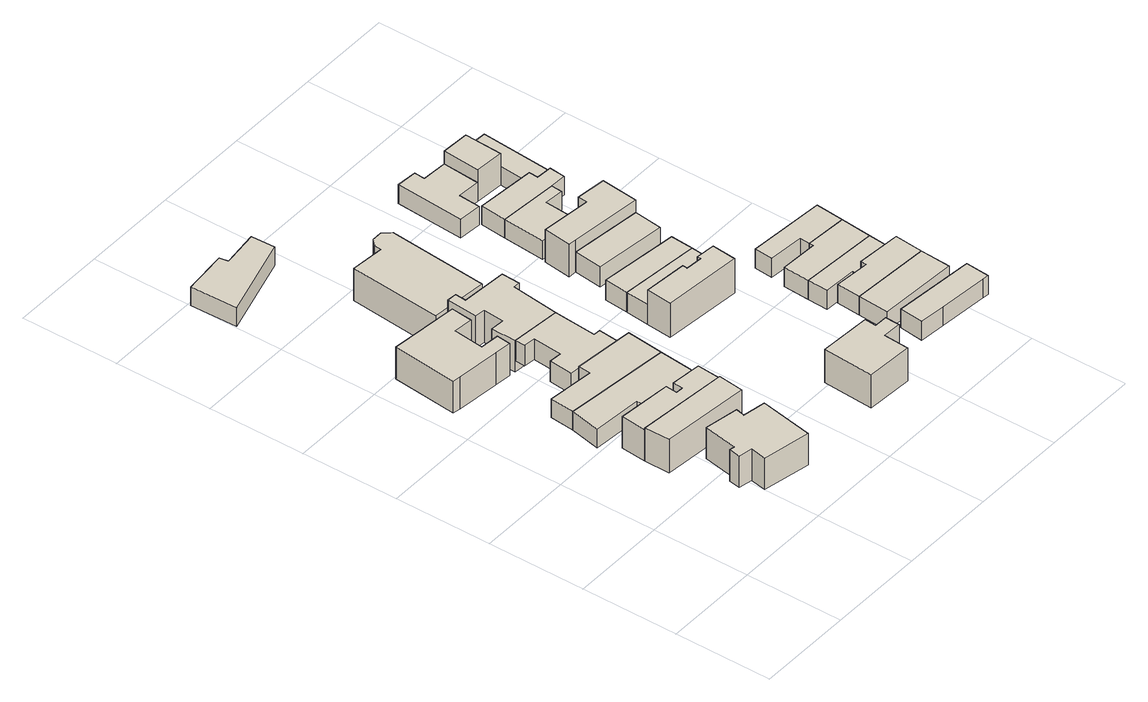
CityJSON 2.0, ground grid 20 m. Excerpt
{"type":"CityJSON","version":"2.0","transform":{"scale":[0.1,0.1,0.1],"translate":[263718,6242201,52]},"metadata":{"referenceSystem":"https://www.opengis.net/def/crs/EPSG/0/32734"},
"CityObjects":{
"building1":{"type":"Building","attributes":{"address":"59 Upper Park Road Walmer Estate Cape Town","building":"house","building:levels":"2","footprint":{"type":"Polygon"},"plus_code":"C3XGXWXC+XCX","ground_height":65,"building_height":6.9,"roof_height":71.9},"geometry":[{"type":"Solid","lod":"1","boundaries":[[[[0,1,2,3]],[[1,4,5,2]],[[4,6,7,5]],[[6,8,9,7]],[[8,10,11,9]],[[10,12,13,11]],[[12,14,15,13]],[[14,16,17,15]],[[16,18,19,17]],[[18,0,3,19]],[[3,2,5,7,9,11,13,15,17,19]],[[18,16,14,12,10,8,6,4,1,0]]]]}]},
"building2":{"type":"Building","attributes":{"address":"57 Upper Park Road Walmer Estate Cape Town","building":"house","building:levels":"1","footprint":{"type":"Polygon"},"plus_code":"C3XJXGX5+XHW","ground_height":65,"building_height":4.1,"roof_height":69.1},"geometry":[{"type":"Solid","lod":"1","boundaries":[[[[20,21,22,23,24,25]],[[21,26,27,23,22]],[[26,28,29,27]],[[28,20,25,24,29]],[[24,23,27,29]],[[28,26,21,20]]]]}]},
"building3":{"type":"Building","attributes":{"address":"55 Upper Park Road Walmer Estate Cape Town","building":"house","building:levels":"2","footprint":{"type":"Polygon"},"plus_code":"C3XFX8X5+XVX","ground_height":61.84,"building_height":6.9,"roof_height":68.74},"geometry":[{"type":"Solid","lod":"1","boundaries":[[[[21,20,25,22]],[[20,30,31,25]],[[30,32,33,31]],[[32,34,35,33]],[[34,36,37,35]],[[36,38,39,37]],[[38,40,41,39]],[[40,21,22,41]],[[22,25,31,33,35,37,39,41]],[[40,38,36,34,32,30,20,21]]]]}]},
"building4":{"type":"Building","attributes":{"address":"53 Upper Park Road Walmer Estate Cape Town","building":"house","building:levels":"1","footprint":{"type":"Polygon"},"plus_code":"C3XJXQX8+X4X","ground_height":61.84,"building_height":4.1,"roof_height":65.94},"geometry":[{"type":"Solid","lod":"1","boundaries":[[[[42,43,44,45]],[[43,46,47,44]],[[46,48,49,47]],[[48,50,51,49]],[[50,52,53,51]],[[52,42,45,53]],[[45,44,47,49,51,53]],[[52,50,48,46,43,42]]]]}]},
"building5":{"type":"Building","attributes":{"address":"51 Upper Park Road Walmer Estate Cape Town","building":"house","building:levels":"1","footprint":{"type":"Polygon"},"plus_code":"C3XMXJX4+X7V","ground_height":61.84,"building_height":4.1,"roof_height":65.94},"geometry":[{"type":"Solid","lod":"1","boundaries":[[[[42,52,53,45]],[[52,54,55,53]],[[54,56,57,55]],[[56,58,59,57]],[[58,60,61,59]],[[60,42,45,61]],[[45,53,55,57,59,61]],[[60,58,56,54,52,42]]]]}]},
"building6":{"type":"Building","attributes":{"address":"49 Upper Park Road Walmer Estate Cape Town","building":"house","building:levels":"1","footprint":{"type":"Polygon"},"plus_code":"C3X7X3X5+XRR","ground_height":58.74,"building_height":4.1,"roof_height":62.84},"geometry":[{"type":"Solid","lod":"1","boundaries":[[[[62,63,64,65]],[[63,66,67,64]],[[66,68,69,67]],[[68,70,71,69]],[[70,72,73,71]],[[72,74,75,73]],[[74,76,77,75]],[[76,78,79,77]],[[78,80,81,79]],[[80,62,65,81]],[[65,64,67,69,71,73,75,77,79,81]],[[80,78,76,74,72,70,68,66,63,62]]]]}]},
"building7":{"type":"Building","attributes":{"address":"52 Upper Coventry Road Walmer Estate Cape Town","building":"house","building:levels":"1","footprint":{"type":"Polygon"},"plus_code":"C4X2X5XC+XVR","ground_height":59.08,"building_height":4.1,"roof_height":63.18},"geometry":[{"type":"Solid","lod":"1","boundaries":[[[[82,83,84,85]],[[83,86,87,84]],[[86,88,89,87]],[[88,90,91,89]],[[90,92,93,91]],[[92,94,95,93]],[[94,96,97,95]],[[96,98,99,97]],[[98,100,101,99]],[[100,82,85,101]],[[85,84,87,89,91,93,95,97,99,101]],[[100,98,96,94,92,90,88,86,83,82]]]]}]},
"building8":{"type":"Building","attributes":{"address":"45 Upper Park Road Walmer Estate Cape Town","building":"house","building:levels":"1","footprint":{"type":"Polygon"},"plus_code":"C3X8XQXV+XJV","ground_height":52.94,"building_height":4.1,"roof_height":57.04},"geometry":[{"type":"Solid","lod":"1","boundaries":[[[[102,103,104,105]],[[103,106,107,104]],[[106,108,109,107]],[[108,110,111,109]],[[110,112,113,111]],[[112,102,105,113]],[[105,104,107,109,111,113]],[[112,110,108,106,103,102]]]]}]},
"building9":{"type":"Building","attributes":{"address":"50 Upper Coventry Road Walmer Estate Cape Town","building":"house","building:levels":"1","footprint":{"type":"Polygon"},"plus_code":"C4X3X8X7+XJX","ground_height":59.08,"building_height":4.1,"roof_height":63.18},"geometry":[{"type":"Solid","lod":"1","boundaries":[[[[114,115,85,84]],[[115,116,117,85]],[[116,118,119,117]],[[118,120,121,119]],[[120,122,123,121]],[[122,124,125,123]],[[124,126,127,125]],[[126,128,129,127]],[[128,130,131,129]],[[130,132,133,131]],[[132,134,135,133]],[[134,114,84,135]],[[84,85,117,119,121,123,125,127,129,131,133,135]],[[134,132,130,128,126,124,122,120,118,116,115,114]]]]}]},
"building10":{"type":"Building","attributes":{"address":"85 Upper Coventry Road Walmer Estate Cape Town","building":"house","building:levels":"2","footprint":{"type":"Polygon"},"plus_code":"C5X3XFXJ+X3R","ground_height":65.81,"building_height":6.9,"roof_height":72.71},"geometry":[{"type":"Solid","lod":"1","boundaries":[[[[136,137,138,139]],[[137,140,141,138]],[[140,142,143,141]],[[142,144,145,143]],[[144,146,147,145]],[[146,148,149,147]],[[148,150,151,149]],[[150,136,139,151]],[[139,138,141,143,145,147,149,151]],[[150,148,146,144,142,140,137,136]]]]}]},
"building11":{"type":"Building","attributes":{"address":"17 Lever Street Walmer Estate Cape Town","building":"house","building:levels":"1","footprint":{"type":"Polygon"},"plus_code":"C4X2XPXV+X7R","ground_height":56.16,"building_height":4.1,"roof_height":60.26},"geometry":[{"type":"Solid","lod":"1","boundaries":[[[[152,153,154,155]],[[153,156,157,154]],[[156,158,159,157]],[[158,160,161,159]],[[160,162,163,161]],[[162,164,165,163]],[[164,166,167,165]],[[166,152,155,167]],[[155,154,157,159,161,163,165,167]],[[166,164,162,160,158,156,153,152]]]]}]},
"building12":{"type":"Building","attributes":{"address":"75 Upper Coventry Road Walmer Estate Cape Town","building":"house","building:levels":"1","footprint":{"type":"Polygon"},"plus_code":"C5X5X4XG+X2R","ground_height":62.55,"building_height":4.1,"roof_height":66.65},"geometry":[{"type":"Solid","lod":"1","boundaries":[[[[168,169,170,171,172,173]],[[169,174,175,176,171,170]],[[174,177,178,179,176,175]],[[177,180,181,179,178]],[[180,182,183,181]],[[182,184,185,183]],[[184,186,187,185]],[[186,168,173,172,187]],[[172,171,176,179,181,183,185,187]],[[186,184,182,180,177,174,169,168]]]]}]},
"building13":{"type":"Building","attributes":{"address":"73 Upper Coventry Road Walmer Estate Cape Town","building":"house","building:levels":"1","footprint":{"type":"Polygon"},"plus_code":"C5X5XJXH+XWR","ground_height":59.35,"building_height":4.1,"roof_height":63.45},"geometry":[{"type":"Solid","lod":"1","boundaries":[[[[188,189,190,191]],[[189,168,173,190]],[[168,186,192,173]],[[186,193,194,192]],[[193,195,196,194]],[[195,180,197,196]],[[180,177,178,197]],[[177,188,191,178]],[[191,190,173,192,194,196,197,178]],[[177,180,195,193,186,168,189,188]]]]}]},
"building14":{"type":"Building","attributes":{"address":"71 Upper Coventry Road Walmer Estate Cape Town","building":"house","building:levels":"1","footprint":{"type":"Polygon"},"plus_code":"C5X6X3X3+XGW","ground_height":59.35,"building_height":4.1,"roof_height":63.45},"geometry":[{"type":"Solid","lod":"1","boundaries":[[[[189,188,191,190]],[[188,198,199,191]],[[198,200,201,199]],[[200,189,190,201]],[[190,191,199,201]],[[200,198,188,189]]]]}]},
"building15":{"type":"Building","attributes":{"address":"68 Upper Duke Street Walmer Estate Cape Town","building":"house","building:levels":"1","footprint":{"type":"Polygon"},"plus_code":"C6X4X9XG+XVV","ground_height":65.81,"building_height":4.1,"roof_height":69.91},"geometry":[{"type":"Solid","lod":"1","boundaries":[[[[202,203,204,205]],[[203,206,207,204]],[[206,208,209,207]],[[208,210,211,209]],[[210,212,213,211]],[[212,202,205,213]],[[205,204,207,209,211,213]],[[212,210,208,206,203,202]]]]}]},
"building16":{"type":"Building","attributes":{"address":"66A Upper Duke Street Walmer Estate Cape Town","building":"house","building:levels":"1","footprint":{"type":"Polygon"},"plus_code":"C6X2XJXM+XJV","ground_height":65.81,"building_height":4.1,"roof_height":69.91},"geometry":[{"type":"Solid","lod":"1","boundaries":[[[[214,215,216,217]],[[215,218,219,216]],[[218,220,221,219]],[[220,214,217,221]],[[217,216,219,221]],[[220,218,215,214]]]]}]},
"building17":{"type":"Building","attributes":{"address":"69 Upper Coventry Road Walmer Estate Cape Town","building":"house","building:levels":"1","footprint":{"type":"Polygon"},"plus_code":"C5X8X3XQ+XCX","ground_height":59.35,"building_height":4.1,"roof_height":63.45},"geometry":[{"type":"Solid","lod":"1","boundaries":[[[[222,223,224,225]],[[223,226,227,224]],[[226,228,229,227]],[[228,222,225,229]],[[225,224,227,229]],[[228,226,223,222]]]]}]},
"building18":{"type":"Building","attributes":{"address":"66 Upper Duke Street Walmer Estate Cape Town","building":"house","building:levels":"1","footprint":{"type":"Polygon"},"plus_code":"C6X3X2XG+XRR","ground_height":65.81,"building_height":4.1,"roof_height":69.91},"geometry":[{"type":"Solid","lod":"1","boundaries":[[[[230,231,232,233,234,235]],[[231,236,237,233,232]],[[236,238,239,237]],[[238,215,216,239]],[[215,214,217,216]],[[214,230,235,234,217]],[[234,233,237,239,216,217]],[[214,215,238,236,231,230]]]]}]},
"building19":{"type":"Building","attributes":{"address":"67 Upper Coventry Road Walmer Estate Cape Town","building":"house","building:levels":"2","footprint":{"type":"Polygon"},"plus_code":"C5X7XXXC+X5R","ground_height":59.35,"building_height":6.9,"roof_height":66.25},"geometry":[{"type":"Solid","lod":"1","boundaries":[[[[223,222,225,240,241,224]],[[222,242,243,240,225]],[[242,244,245,243]],[[244,246,247,245]],[[246,248,249,247]],[[248,250,251,249]],[[250,223,224,241,251]],[[241,240,243,245,247,249,251]],[[250,248,246,244,242,222,223]]]]}]},
"building20":{"type":"Building","attributes":{"address":"64 Upper Duke Street Walmer Estate Cape Town","building":"house","building:levels":"1","footprint":{"type":"Polygon"},"plus_code":"C6X3XRX8+XPX","ground_height":62.55,"building_height":4.1,"roof_height":66.65},"geometry":[{"type":"Solid","lod":"1","boundaries":[[[[252,253,254,255]],[[253,256,257,254]],[[256,258,259,257]],[[258,260,232,259]],[[260,261,235,232]],[[261,252,255,235]],[[255,254,257,259,232,235]],[[261,260,258,256,253,252]]]]}]},
"building21":{"type":"Building","attributes":{"address":"Upper Coventry Road Walmer Estate Cape Town","building":"house","building:levels":"1","footprint":{"type":"Polygon"},"plus_code":"C5X7X5XR+XHV","ground_height":56.48,"building_height":4.1,"roof_height":60.58},"geometry":[{"type":"Solid","lod":"1","boundaries":[[[[262,263,264,265]],[[263,266,267,264]],[[266,268,269,267]],[[268,270,271,269]],[[270,272,273,271]],[[272,262,265,273]],[[265,264,267,269,271,273]],[[272,270,268,266,263,262]]]]}]},
"building22":{"type":"Building","attributes":{"address":"62 Upper Duke Street Walmer Estate Cape Town","building":"house","building:levels":"1","footprint":{"type":"Polygon"},"plus_code":"C6X4X5XW+XRW","ground_height":62.55,"building_height":4.1,"roof_height":66.65},"geometry":[{"type":"Solid","lod":"1","boundaries":[[[[274,275,276,277]],[[275,278,279,276]],[[278,280,281,279]],[[280,253,254,281]],[[253,252,255,254]],[[252,274,277,255]],[[277,276,279,281,254,255]],[[252,253,280,278,275,274]]]]}]},
"building23":{"type":"Building","attributes":{"address":"60 Upper Duke Street Walmer Estate Cape Town","building":"house","building:levels":"1","footprint":{"type":"Polygon"},"plus_code":"C6X4XXXC+XHV","ground_height":62.55,"building_height":4.1,"roof_height":66.65},"geometry":[{"type":"Solid","lod":"1","boundaries":[[[[275,274,277,276]],[[274,282,283,277]],[[282,284,285,283]],[[284,286,287,285]],[[286,288,289,287]],[[288,275,276,289]],[[276,277,283,285,287,289]],[[288,286,284,282,274,275]]]]}]},
"building24":{"type":"Building","attributes":{"address":"15 Lever Street Walmer Estate Cape Town","building":"house","building:levels":"1","footprint":{"type":"Polygon"},"plus_code":"C5X7X2XH+X9R","ground_height":53.61,"building_height":4.1,"roof_height":57.71},"geometry":[{"type":"Solid","lod":"1","boundaries":[[[[290,291,292,293]],[[291,294,295,292]],[[294,296,297,295]],[[296,298,299,297]],[[298,300,301,299]],[[300,302,303,301]],[[302,304,305,303]],[[304,290,293,305]],[[293,292,295,297,299,301,303,305]],[[304,302,300,298,296,294,291,290]]]]}]},
"building25":{"type":"Building","attributes":{"address":"Upper Coventry Road Walmer Estate Cape Town","building":"house","building:levels":"1","footprint":{"type":"Polygon"},"plus_code":"C5XFXCX8+X5X","ground_height":56.48,"building_height":4.1,"roof_height":60.58},"geometry":[{"type":"Solid","lod":"1","boundaries":[[[[263,262,265,264]],[[262,306,307,265]],[[306,308,309,307]],[[308,310,311,309]],[[310,312,313,311]],[[312,314,315,313]],[[314,263,264,315]],[[264,265,307,309,311,313,315]],[[314,312,310,308,306,262,263]]]]}]},
"building26":{"type":"Building","attributes":{"address":"13 Lever Street Walmer Estate Cape Town","building":"house","building:levels":"2","footprint":{"type":"Polygon"},"plus_code":"C5XJXJX8+XVW","ground_height":53.61,"building_height":6.9,"roof_height":60.51},"geometry":[{"type":"Solid","lod":"1","boundaries":[[[[316,290,293,317,318,319]],[[290,304,305,320,317,293]],[[304,321,322,323,320,305]],[[321,316,319,318,323,322]],[[318,317,320,323]],[[321,304,290,316]]]]}]},
"building27":{"type":"Building","attributes":{"address":"11 Lever Street Walmer Estate Cape Town","building":"house","building:levels":"1","footprint":{"type":"Polygon"},"plus_code":"C5XVXRXX+XVV","ground_height":53.61,"building_height":4.1,"roof_height":57.71},"geometry":[{"type":"Solid","lod":"1","boundaries":[[[[316,321,322,319]],[[321,324,325,322]],[[324,326,327,325]],[[326,328,329,327]],[[328,316,319,329]],[[319,322,325,327,329]],[[328,326,324,321,316]]]]}]}
},
"vertices":[
[202,117,130],[155,125,130],[155,125,199],[202,117,199],[159,144,130],[159,144,199],[90,156,130],[90,156,199],[77,86,130],[77,86,199],[66,88,130],[66,88,199],[62,64,130],[62,64,199],[90,59,130],[90,59,199],[84,26,130],[84,26,199],[182,8,130],[182,8,199],
[240,242,98],[52,259,98],[52,259,167],[52,259,171],[240,242,171],[240,242,167],[52,207,98],[52,207,171],[234,190,98],[234,190,171],
[244,291,98],[244,291,167],[182,297,98],[182,297,167],[180,276,98],[180,276,167],[165,277,98],[165,277,167],[167,301,98],[167,301,167],[57,311,98],[57,311,167],
[44,407,98],[31,345,98],[31,345,139],[44,407,139],[132,337,98],[132,337,139],[133,312,98],[133,312,139],[254,300,98],[254,300,139],[262,384,98],[262,384,139],
[270,460,98],[270,460,139],[146,472,98],[146,472,139],[143,447,98],[143,447,139],[49,457,98],[49,457,139],
[31,639,38],[119,630,38],[119,630,108],[31,639,108],[154,626,38],[154,626,108],[157,655,38],[157,655,108],[118,659,38],[118,659,108],[125,721,38],[125,721,108],[164,717,38],[164,717,108],[169,761,38],[169,761,108],[29,775,38],[29,775,108],[15,641,38],[15,641,108],
[264,612,67],[163,621,67],[163,621,112],[264,612,112],[161,600,67],[161,600,112],[185,598,67],[185,598,112],[180,538,67],[180,538,112],[154,540,67],[154,540,112],[150,491,67],[150,491,112],[267,481,67],[267,481,112],[271,523,67],[271,523,112],[257,524,67],[257,524,112],
[93,1203,9],[2,1194,9],[2,1194,50],[93,1203,50],[4,1097,9],[4,1097,50],[174,1145,9],[174,1145,50],[172,1194,9],[172,1194,50],[96,1185,9],[96,1185,50],
[163,621,42],[264,612,42],[276,710,42],[276,710,112],[289,709,42],[289,709,112],[291,747,42],[291,747,112],[197,754,42],[197,754,112],[199,777,42],[199,777,112],[179,778,42],[179,778,112],[174,714,42],[174,714,112],[194,712,42],[194,712,112],[191,670,42],[191,670,112],[163,672,42],[163,672,112],
[365,12,134],[460,7,134],[460,7,207],[365,12,207],[463,58,134],[463,58,207],[501,56,134],[501,56,207],[502,86,134],[502,86,207],[475,87,134],[475,87,207],[477,111,134],[477,111,207],[371,117,134],[371,117,207],
[277,779,12],[295,984,12],[295,984,83],[277,779,83],[281,1000,12],[281,1000,83],[260,1000,12],[260,1000,83],[247,987,12],[247,987,83],[246,973,12],[246,973,83],[178,979,12],[178,979,83],[160,790,12],[160,790,83],
[373,498,71],[368,446,71],[368,446,115],[368,446,147],[373,498,147],[373,498,115],[530,431,71],[530,431,115],[530,431,147],[535,481,71],[535,481,115],[535,481,147],[495,485,71],[495,485,147],[495,477,71],[495,477,147],[461,480,71],[461,480,147],[462,490,71],[462,490,147],
[540,530,71],[378,546,71],[378,546,115],[540,530,115],[462,490,115],[462,497,71],[462,497,115],[496,494,71],[496,494,115],[495,485,115],
[543,576,71],[543,576,115],[382,595,71],[382,595,115],
[611,46,138],[711,37,138],[711,37,179],[611,46,179],[725,36,138],[725,36,179],[729,85,138],[729,85,179],[563,100,138],[563,100,179],[558,51,138],[558,51,179],
[709,167,138],[547,177,138],[547,177,179],[709,167,179],[543,114,138],[543,114,179],[705,104,138],[705,104,179],
[558,664,71],[411,681,71],[411,681,115],[558,664,115],[404,623,71],[404,623,115],[551,606,71],[551,606,115],
[714,225,138],[624,232,138],[624,232,147],[624,232,179],[714,225,179],[714,225,147],[623,220,138],[623,220,179],[551,226,138],[551,226,179],
[558,664,142],[411,681,142],[566,740,71],[566,740,142],[505,747,71],[505,747,142],[503,728,71],[503,728,142],[401,739,71],[401,739,142],[394,682,71],[394,682,142],
[719,286,105],[560,296,105],[560,296,147],[719,286,147],[558,254,105],[558,254,147],[625,250,105],[625,250,147],[624,232,105],[714,225,105],
[556,843,45],[436,852,45],[436,852,86],[556,843,86],[429,765,45],[429,765,86],[510,758,45],[510,758,86],[515,823,45],[515,823,86],[554,820,45],[554,820,86],
[725,349,105],[640,355,105],[640,355,147],[725,349,147],[640,346,105],[640,346,147],[563,350,105],[563,350,147],
[730,407,105],[730,407,147],[572,419,105],[572,419,147],[569,381,105],[569,381,147],[641,375,105],[641,375,147],
[520,1046,16],[468,1049,16],[468,1049,57],[520,1046,57],[470,1071,16],[470,1071,57],[428,1074,16],[428,1074,57],[418,933,16],[418,933,57],[465,929,16],[465,929,57],[468,973,16],[468,973,57],[514,970,16],[514,970,57],
[589,841,45],[589,841,86],[592,874,45],[592,874,86],[560,876,45],[560,876,86],[561,895,45],[561,895,86],[440,905,45],[440,905,86],
[577,1043,16],[520,1046,85],[577,1043,85],[577,1043,57],[514,970,85],[573,965,16],[573,965,57],[573,965,85],
[567,899,16],[567,899,57],[614,895,16],[614,895,57],[625,1040,16],[625,1040,57]
]}
